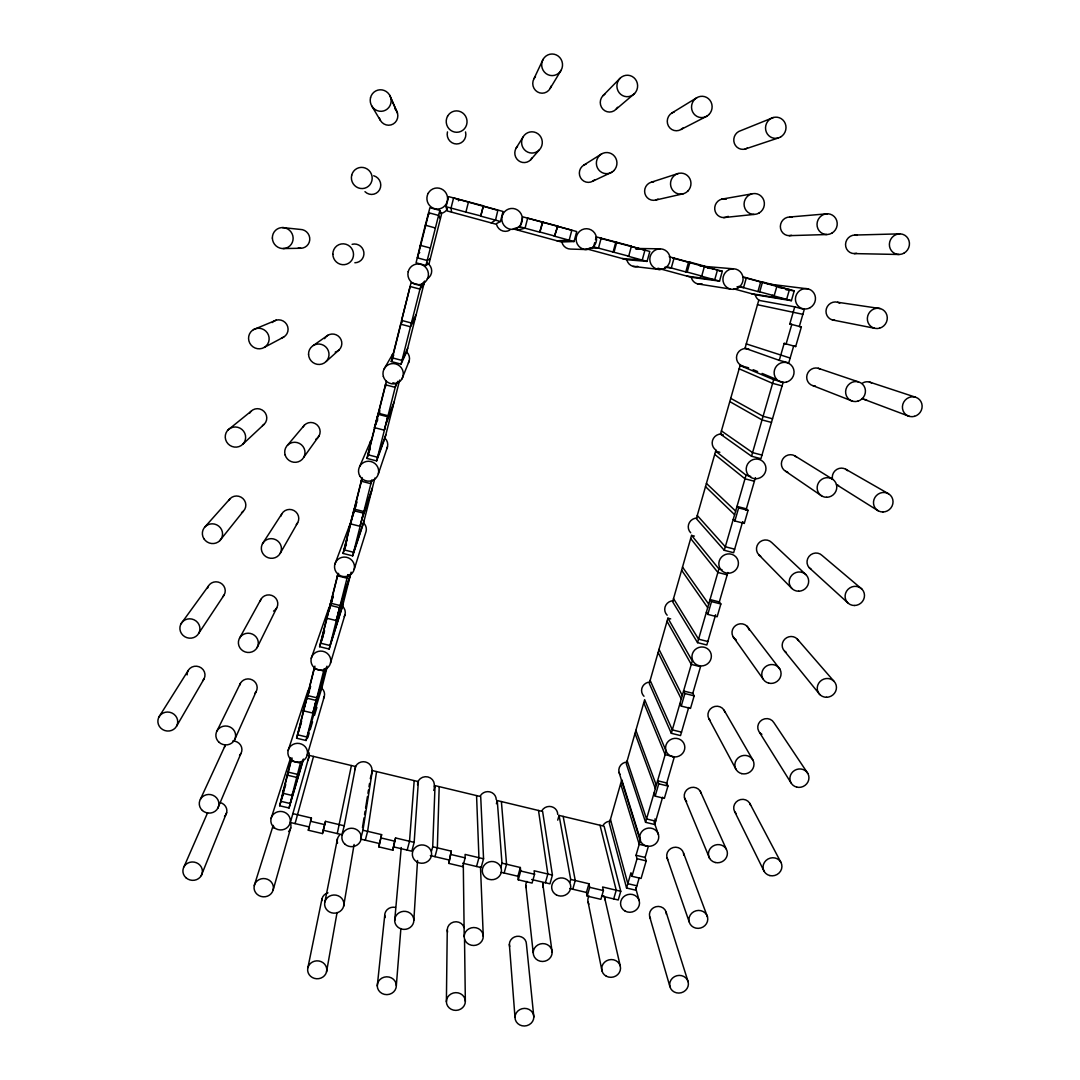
<?xml version="1.0" encoding="UTF-8"?>
<svg xmlns="http://www.w3.org/2000/svg" width="1080" height="1080" viewBox="0 0 1080 1080"><rect width="100%" height="100%" fill="white"/><g stroke="black" fill="none" stroke-linecap="round" stroke-linejoin="round"><path stroke-width="1.5" d="M483.557 858.789L465.102 854.415L465.156 857.858L462.753 866.7L448.821 863.406L451.238 851.135L432.716 846.747L435.038 785.633L480.708 796.595L483.557 858.789L481.14 867.577L462.713 863.217M448.821 863.406L451.238 851.135M446.391 1001.727L447.255 930.015M439.195 786.632L437.346 847.854L434.983 856.67M413.856 920.187A9.585 9.032 -2.7 0 0 399.357 912.614A9.585 9.032 -2.7 0 0 399.587 928.274A9.585 9.032 -2.7 0 0 413.856 920.187L417.542 860.517M458.447 200.812L458.514 199.746M372.384 770.58L362.934 830.223L381.605 834.638L378.837 846.882L392.877 850.203L393.228 846.801L411.804 851.189L414.167 842.36L418.365 781.623L372.384 770.58L370.305 778.586M414.194 780.624L409.523 841.253L407.174 850.095M396.333 985.527A9.531 8.91 -2.4 0 0 381.901 978.102A9.531 8.91 -2.4 0 0 382.158 993.533A9.531 8.91 -2.4 0 0 396.333 985.527L400.882 928.557M394.686 920.552L401.261 847.543M392.877 850.203L395.564 837.959L414.167 842.36M377.271 985.932L384.723 915.476M378.837 846.882L381.605 834.638M376.569 771.579L367.605 831.33L365.296 840.2M362.462 827.645L364.027 817.83M364.554 814.563L365.067 811.296M365.594 808.029L367.43 796.581M367.956 793.301L368.469 790.034M368.995 786.766L369.522 783.5M343.629 906.269A9.639 9.086 1.1 0 0 331.574 895.347A9.639 9.086 1.1 0 0 327.591 910.629A9.639 9.086 1.1 0 0 343.629 906.269L354.105 844.466M326.525 971.946A9.585 8.964 0.9 0 0 314.51 961.2A9.585 8.964 0.9 0 0 310.595 976.279A9.585 8.964 0.9 0 0 326.525 971.946L337.068 912.533M344.237 825.795L355.604 766.543L309.312 755.42L290.372 822.488L309.163 826.929L308.327 830.237L322.475 833.571L325.512 821.354L344.237 825.795L341.942 834.678L323.231 830.25L322.475 833.571M351.405 765.531L337.271 833.571M324.891 901.908L337.446 838.836M307.894 967.68L321.988 898.722M282.582 793.192L290.912 760.833L300.375 763.101L292.072 795.447L282.582 793.192L283.568 790.074L279.625 805.761L289.049 807.989L303.264 759.983M313.673 710.424L312.849 713.097L303.291 710.775L307.328 695.493L316.845 697.815M326.565 618.179L330.534 603.167L340.132 605.556L336.204 620.568L326.565 618.179L327.308 616.019M350.271 523.813L354.186 509.085L363.852 511.542L359.991 526.27L350.271 523.813L350.892 522.18M374.436 427.626L378.27 413.208L388.031 415.746L384.237 430.164L374.436 427.626L374.922 426.56M420.255 245.349L416.07 262.818L425.939 265.478L430.353 248.009L420.255 245.349L425.318 225.18L435.402 227.988L439.844 210.398L429.921 207.698L425.318 225.18M322.272 686.367L306.072 740.502L296.595 738.207L314.078 668.628L323.622 670.964M338.958 610.2L351.121 572.171L342.293 607.109L329.157 649.039L319.599 646.691L338.013 573.413M374.882 478.062L363.447 523.341L352.674 555.863L343.035 553.433L362.097 477.563M399.64 380.093L384.966 438.143L376.637 460.904L366.917 458.406L386.357 381.078M391.257 361.557L411.062 282.717L420.93 285.363L424.643 281.097L406.863 351.5L401.045 364.122L391.257 361.557L392.783 358.803M281.759 798.053L291.465 759.429M298.391 731.903L306.194 700.852M307.058 697.397L314.915 666.144M321.287 640.818L328.833 610.781M330.115 605.678L338.121 573.831L337.419 575.802L347.031 578.205L348.057 575.046M344.601 548.033L352.701 515.822M354.011 510.611L361.76 479.776L361.193 481.194L370.886 483.678L372.006 480.533M368.361 453.492L376.218 422.226M377.527 417.002L385.844 383.94L385.425 384.777L395.199 387.342L397.764 381.308M392.58 357.143L400.99 323.69M417.555 257.756L428.827 212.935M312.849 713.097L316.049 700.421L306.477 698.085M289.049 807.989L293.004 792.328L292.072 795.447M306.072 740.502L324.216 668.642M329.157 649.039L347.936 574.641M352.674 555.863L371.804 480.033M376.637 460.904L396.131 383.63L392.863 382.779M401.045 364.122L420.93 285.363M321.489 689.486L326.997 667.629M500.445 221.495L495.599 224.1L447.093 210.924L446.067 206.712L448.619 196.628L483.449 205.835L480.708 216.135L500.445 221.495L503.037 211.464L483.287 206.078L480.708 216.135M308.084 760.253L309.312 755.42M292.626 813.564L311.432 818.019L310.608 821.286L324.769 824.634M295.07 823.595L313.524 756.432M308.327 830.237L311.432 818.019M446.067 206.712L465.885 212.099L468.531 201.757M323.231 830.25L325.512 821.354M354.78 769.757L355.604 766.543M362.934 830.223L360.626 839.092L379.269 843.493M557.132 226.206L576.72 231.552L574.061 241.529L561.33 241.974L513.176 228.879L520.128 226.854L522.747 216.837L557.739 226.085L554.486 236.196L557.739 226.085M520.128 226.854L539.784 232.2L542.403 222.197M539.784 232.2L542.93 222.048M393.62 845.33L395.564 837.959M417.528 784.823L418.365 781.623M433.755 790.412L435.038 785.633M431.527 851.162L432.716 846.747M594.743 242.568L593.595 246.834L628.708 256.176L631.422 246.173L596.268 236.871L595.499 239.72M613.089 252.14L615.776 242.19M614.034 252.18L616.734 242.177M476.537 866.484L478.94 857.696L476.564 795.596M496.395 803.75L497.259 800.577L542.619 811.472L552.42 875.097L549.963 883.832L531.657 879.512M586.264 248.751L626.589 259.713L647.082 261.401L649.809 251.478L630.369 246.173L631.422 246.173M500.756 867.537L501.971 863.15L497.259 800.577M504.144 873.005L506.561 864.243L501.39 801.562M552.42 875.097L534.101 870.764L534.546 874.274L532.089 883.076L518.265 879.809L517.914 876.258L520.344 867.51L501.971 863.15M666.468 266.666L685.8 271.931L688.54 262.035L689.945 262.13L704.511 266.112L701.73 276.048L700.272 275.859L719.537 281.097L722.304 271.242L703.026 265.99L704.511 266.112M518.265 879.809L520.708 871.007L520.344 867.51M685.8 271.931L687.177 272.079L689.945 262.13M557.726 820.152L559.062 815.413L604.112 826.24L620.757 891.284L618.246 899.978L601.601 896.049M545.387 882.752L547.844 874.017L538.501 810.486M273.173 889.893A9.707 9.139 4.8 0 0 260.955 878.904A9.707 9.139 4.8 0 0 257.067 894.267A9.707 9.139 4.8 0 0 273.173 889.893L290.736 827.82M569.862 882.333L570.686 879.43L559.062 815.413M572.778 889.232L575.249 880.511L563.166 816.399M620.757 891.284L602.586 886.99L603.41 890.582L600.899 899.33L587.183 896.09L586.44 892.458L588.924 883.751L570.686 879.43M738.747 286.335L757.93 291.546L760.739 281.718L762.548 281.934L777.006 285.876L774.171 295.745L772.281 295.461L791.397 300.659L794.232 290.844L776.696 286.065M587.183 896.09L589.68 887.328L588.924 883.751M757.93 291.546L759.726 291.816L762.548 281.934M670.694 618.894L667.913 618.192L649.269 683.465L671.328 733.307L680.522 735.575L688.702 707.441M694.373 536.099L691.578 535.383L672.624 601.736L697.559 642.654L706.833 644.99L715.608 614.763M719.847 452.277L715.635 451.17L696.357 518.657L724.288 550.314L733.63 552.717L742.567 521.91M740.097 365.539L773.672 379.674L783.149 382.212L760.928 458.703L751.518 456.233L720.495 434.16L740.097 365.539L748.589 367.808M779.261 360.356L745.038 348.233L758.727 300.348L794.745 306.841L804.276 309.434L799.322 326.511L801.36 326.984L795.677 346.545L784.175 343.386L779.261 360.356L788.751 362.907L793.678 345.951L795.677 346.545M613.71 898.911L616.221 890.217L600.021 825.255M639.158 878.04L635.634 890.163L626.562 888.017L630.976 872.762L631.962 876.285L641.088 878.459L646.191 860.882L645.138 857.452L648.311 846.49L639.212 844.317L620.622 783.742M631.962 876.285L637.052 858.695L636.039 855.279L640.481 839.916L621.756 779.774L609.323 823.284L626.562 888.017M645.57 822.312L666.144 751.235L644.652 699.651L626.306 763.857L645.57 822.312L654.696 824.513L662.62 797.202M671.328 733.307L692.28 660.92L667.913 618.192M697.559 642.654L718.902 568.917L691.578 535.383M724.288 550.314L746.037 475.187L715.635 451.17M751.518 456.233L773.672 379.674M801.36 326.984L789.804 323.933L794.745 306.841M655.168 796.136L658.746 783.797L657.599 780.773L666.752 783L667.953 786.038L664.362 798.363L655.168 796.136L654.048 793.03M681.237 706.104L684.882 693.536L683.573 690.998L692.807 693.293L694.157 695.844L690.512 708.399L681.237 706.104L679.955 703.485M707.805 614.399L711.504 601.601L710.033 599.549L719.334 601.925L720.86 603.976L717.147 616.761L707.805 614.399L706.361 612.279M734.859 520.965L738.639 507.924L736.992 506.399L746.375 508.842L748.062 510.368L744.282 523.395L734.859 520.965L733.239 519.372M666.401 784.229L674.339 756.891L665.159 754.65L643.761 702.716M692.847 693.144L700.529 666.711L691.281 664.389L667.022 621.324M718.916 603.356L727.893 572.481M745.942 510.3L755.433 477.644M307.26 755.042A9.828 9.396 6.8 0 0 294.921 743.688A9.828 9.396 6.8 0 0 290.925 759.483A9.828 9.396 6.8 0 0 307.26 755.042L324.338 696.371M303.359 759.051L290.169 803.52L280.746 801.279L285.728 784.593M330.521 663.039A9.922 9.585 9.1 0 0 318.114 651.429A9.922 9.585 9.1 0 0 314.037 667.521A9.922 9.585 9.1 0 0 330.521 663.039L345.033 614.561M307.76 737.788L309.204 732.996M310.163 729.797L312.566 721.791M314.483 715.392L316.885 707.4M315.697 702.378L326.309 667.737M314.82 705.861L326.943 666.198M465.885 212.099L480.857 215.946M254.286 885.505L273.2 825.377M279.625 805.761L283.635 792.99M343.089 603.936L330.048 645.516L320.49 643.167L324.473 631.436M354.226 569.282A10.017 9.774 13.2 0 0 341.739 557.415A10.017 9.774 13.2 0 0 337.581 573.818A10.017 9.774 13.2 0 0 354.226 569.282L366.093 531.387A8.843 8.654 15.5 0 0 363.65 523.031M291.209 760.847L292.113 758.025M338.067 613.75L350.312 575.356M336.204 620.568L336.893 618.394M300.186 725.571L301.658 721.035M296.595 738.207L300.793 724.477M271.094 818.451L290.682 757.62M303.291 710.775L304.169 708.115M306.18 700.07L310.635 686.502M305.316 703.553L309.461 690.917M364.271 520.115L353.579 552.271L343.94 549.842L346.154 543.807M288.144 750.452L307.449 692.253A8.694 8.37 7.9 0 1 309.596 688.473M378.378 473.729L387.49 446.796M319.599 646.691L323.257 635.877M361.746 519.899L371.601 491.063M322.542 636.201L324.513 630.41M359.991 526.27L360.545 524.637M362.651 516.281L372.425 487.823M328.469 611.361L332.343 600.237M329.171 610.308L330.115 607.595M311.256 658.314L328.023 610.335A8.762 8.518 10.6 0 1 330.21 606.488M331.358 601.128L333.018 596.376M329.36 607.824L333.207 596.795M337.568 576.423L338.621 573.467M343.035 553.433L346.41 544.212M345.816 543.605L347.288 539.595M385.803 434.876L377.555 457.245L367.835 454.748L370.211 449.091M334.8 564.408L348.948 527.04M352.08 517.442L355.01 509.76M352.985 513.837L355.982 505.994M355.361 506.399L357.062 501.971M384.237 430.164L384.656 429.084M385.884 424.251L393.269 405.311M386.802 420.579L394.092 402.017M402.03 378.783L409.266 360.774M201.272 875.61L226.651 812.687M366.917 458.406L368.793 453.911M217.755 808.312L240.881 753.584M359.762 466.29L371.088 440.208A8.924 8.802 26.4 0 0 370.238 442.341M184.019 866.727L207.603 812.768M234.482 740.07L256.109 691.673M375.921 423.806L377.73 419.769M376.137 421.726L377.73 418.19M377.055 418.041L379.836 411.952M378.675 412.857L379.836 410.319M200.407 799.268L225.261 745.335A8.87 8.451 10.5 0 0 224.438 747.401M407.7 348.165L401.99 360.41L392.189 357.831L393.768 355.023M533.993 78.678L543.078 59.373A10.8 10.422 87.9 0 1 561.128 59.427A10.8 10.422 87.9 0 1 552.096 75.614A10.8 10.422 87.9 0 1 543.078 59.373M217.026 730.863L240.408 683.303M257.135 647.582A10.004 9.626 14.8 0 0 248.049 633.204A10.004 9.626 14.8 0 0 239.868 647.77A10.004 9.626 14.8 0 0 257.135 647.582L276.723 607.905M385.128 387.207L386.195 385.061M239.558 638.145L260.915 599.346M415.3 318.087L410.481 326.768L400.653 324.162L402.327 321.759M280.233 553.325A10.098 9.801 20.3 0 0 271.107 538.65A10.098 9.801 20.3 0 0 262.805 553.473A10.098 9.801 20.3 0 0 280.233 553.325L297.689 522.693M416.138 314.739L411.426 323.015L401.598 320.409L410.117 286.497L419.971 289.13L423.792 284.472M176.58 726.178A9.963 9.477 14.8 0 0 167.414 712.03A9.963 9.477 14.8 0 0 159.381 726.395A9.963 9.477 14.8 0 0 176.58 726.178L203.972 679.01M384.237 368.699L392.742 354.024A9.018 8.924 48.8 0 0 391.878 356.198M550.179 88.398L561.114 70.254M516.024 148.284L522.976 137.106A10.638 10.354 87.2 0 1 540.905 137.119A10.638 10.354 87.2 0 1 531.968 153.063A10.638 10.354 87.2 0 1 522.976 137.093M158.989 716.904L188.15 670.586M262.521 543.659L281.772 513.945M198.774 633.258A10.071 9.653 18.6 0 0 189.554 618.813A10.071 9.653 18.6 0 0 181.413 633.447A10.071 9.653 18.6 0 0 198.774 633.258L224.195 594.891M303.777 457.259L319.005 436.01M181.049 623.768L208.265 586.278M219.847 540.621L243.378 511.178M287.483 445.257L304.385 425.183M530.658 159.8L539.271 149.972M205.052 526.77L230.107 498.663M603.018 95.634L620.001 78.354M242.879 444.15A10.287 10.004 33 0 0 237.762 427.302A10.287 10.004 33 0 0 225.666 439.722A10.287 10.004 33 0 0 242.879 444.15L264.29 424.157M326.187 361.449L339.282 349.731M616.073 109.256L634.527 93.582A10.746 10.354 -85.3 0 0 630.045 75.6A10.746 10.354 -85.3 0 0 617.234 88.709A10.746 10.354 -85.3 0 0 634.527 93.582M497.839 210.33L495.518 220.158L491.198 222.912M227.988 429.975L250.938 411.386M313.443 345.398L327.861 335.273M425.939 265.478L429.125 263.344L441.531 214.204L439.844 210.398M583.889 165.051L601.56 153.954M671.99 112.928L696.829 97.7M264.263 347.423A10.422 10.152 44.4 0 0 263.736 329.603A10.422 10.152 44.4 0 0 248.562 338.567A10.422 10.152 44.4 0 0 264.263 347.423L283.689 337.082M430.245 258.89L427.208 260.496L417.326 257.837M681.008 129.492L706.82 116.208M592.866 181.143L611.739 172.274M253.449 329.643L276.21 320.166M773.361 117.504L740.772 130.653A9.531 9.167 -74.7 0 0 734.4 143.465A9.531 9.167 -74.7 0 0 747.387 148.082M745.16 149.026L778.167 138.011M651.389 182.183L678.24 173.475M517.563 230.067L525.042 228.191L527.661 218.174L571.82 230.216L569.174 240.192L556.956 240.786M655.844 200.016L683.249 193.779M418.919 252.774L419.756 252.612M721.643 199.166L751.815 193.887M723.654 217.593L754.002 214.421M430.353 248.009L435.402 227.988M789.683 217.013L827.428 213.773M789.21 235.656L826.808 234.536M854.888 235.049L899.802 233.861M283.028 248.562L300.713 248.265M660.096 248.832L635.594 248.454A9.126 8.937 -74.2 0 1 637.902 248.765M635.634 248.751L638.429 248.792M589.262 248.009L598.469 248.171L601.142 238.208L600.25 238.248L644.949 250.155L642.236 260.078L622.256 258.538M854.28 253.597L899.033 254.489M586.292 249.548L570.605 249.075A9.167 8.991 -84.1 0 1 561.924 242.312M628.708 256.176L627.669 256.109L647.082 261.401M700.056 266.031L733.212 268.799M707.441 268.151L710.357 268.407M715.891 269.784L717.485 269.933L714.717 279.788L687.069 276.156M718.956 270.918L722.304 271.242M664.713 267.3L671.301 267.975L674.042 258.079L672.705 258.012L714.299 269.339M282.461 227.57L300.226 229.419A9.491 9.248 57.2 0 1 309.731 240.071A9.491 9.248 57.2 0 1 298.296 247.954M633.096 266.382L659.84 269.541M767.408 283.892L808.326 288.927M778.748 287.483L781.717 287.861M787.428 289.278L789.453 289.548L786.618 299.349L751.424 293.652M786.038 289.764L794.232 290.844M719.537 281.097L691.375 277.317L657.936 268.232M737.087 286.7L743.553 287.631L746.348 277.79L744.579 277.601L785.835 288.846M837.581 302.252L880.24 308.57M697.464 283.851L730.202 289.022M791.397 300.659L755.703 294.813L733.752 288.846M757.472 304.722L802.859 314.321M832.397 319.937L874.395 328.212M789.804 323.933L791.788 324.392L786.118 343.966L784.175 343.386M430.353 855.576L448.848 859.937M501.08 872.289L517.914 876.258M569.74 888.516L586.44 892.458M636.889 885.816L627.818 883.67L610.443 819.342M381.173 837.986L395.226 841.307M451.211 854.564L465.156 857.858M520.708 871.007L534.546 874.274M589.68 887.328L603.41 890.582M288.077 772.106L297.54 774.36M636.039 855.279L645.138 857.452M287.118 775.116L296.635 777.384M637.052 858.695L646.191 860.882M297.473 734.751L306.95 737.046M658.746 783.797L667.953 786.038M681.52 732.146L672.327 729.891L650.147 680.373M329.805 605.245L339.457 607.649M684.882 693.536L694.157 695.844M707.846 641.507L698.571 639.171L673.515 598.604M353.579 510.638L363.312 513.108M711.504 601.601L720.86 603.976M727.204 574.844L717.876 572.454L690.674 538.556M734.657 549.167L725.315 546.764L697.262 515.457M718.902 568.917L722.007 569.714M377.811 414.207L387.626 416.745M738.639 507.924L748.062 510.368M761.981 455.085L752.571 452.615L721.427 430.907M746.037 475.187L750.735 476.415M754.38 481.248L744.984 478.791L714.717 454.41M720.495 434.16L723.303 434.902M772.524 418.784L763.074 416.273L730.728 398.331M771.471 422.415L762.021 419.918L729.797 401.598M782.082 385.87L772.605 383.346L739.166 368.82M790.155 358.061L746.28 343.899M745.038 348.233L749.291 349.38M669.195 256.757L688.54 262.035M743.135 276.925L760.739 281.718M496.26 209.898L453.587 197.978L451.035 208.049L451.507 212.126M540.284 232.119L555.08 236.142M687.177 272.079L701.73 276.048M759.726 291.816L774.171 295.745M554.486 236.196L574.061 241.529M869.467 382.037L915.206 397.103M818.208 368.267L858.425 381.861M864.27 399.425L909.347 416.381M813.091 385.722L852.647 401.22M753.098 369.684L757.607 371.561M762.115 373.437L775.629 379.08M845.748 469.26L888.462 493.722M794.88 455.855L832.14 478.926M878.067 510.732L836.447 484.61A9.005 8.654 -45.2 0 0 838.539 485.474M785.619 471.272L821.799 496.004M861.88 589.073L822.137 555.498A8.896 8.546 -38.2 0 0 808.974 556.47A8.896 8.546 -38.2 0 0 811.175 569.241M809.393 567.878L847.719 602.775M806.018 574.722L771.633 542.444A8.91 8.6 -37.2 0 0 758.417 543.429A8.91 8.6 -37.2 0 0 760.698 556.254M706.428 483.421L735.642 511.096M742.608 521.788L744.282 523.395M705.51 486.635L734.602 514.674M758.916 554.89L791.87 588.479M797.162 638.914L833.855 681.156M429.597 213.881L428.652 212.733L438.575 215.419L440.397 218.687M784.553 651.119L819.855 694.615M747.023 626.225L779.909 669.155M733.077 636.714L762.952 678.807M682.519 567.095L708.71 604.165M681.615 570.254L707.684 607.676M807.813 773.428L773.928 722.682A8.708 8.303 -26.7 0 0 762.224 719.779A8.708 8.303 -26.7 0 0 758.795 731.268L791.033 782.905M371.709 105.921L380.389 120.407M724.154 710.316L752.814 759.902M708.993 718.942L736.034 769.419M749.777 803.345L780.786 862.137M659.003 649.377L682.263 695.52M658.125 652.482L681.264 698.976M734.764 811.823L764.195 871.479M700.326 791.303L726.219 849.002M390.757 97.794L397.467 113.13M389.678 95.189L396.495 110.794M684.49 797.837L709.601 858.384M683.546 853.133L707.495 916.907A9.491 8.91 -17.8 0 1 695.736 928.098A9.491 8.91 -17.8 0 1 691.78 913.18A9.491 8.91 -17.8 0 1 707.495 916.907M635.877 730.323L656.303 785.214M635.013 733.388L655.331 788.603M654.912 818.951L655.668 821.151L646.542 818.951L627.17 760.806M666.981 857.655L689.188 921.902M654.075 821.961L658.463 834.664A9.585 9.099 -16.8 0 1 646.623 846.045A9.585 9.099 -16.8 0 1 642.533 830.831A9.585 9.099 -16.8 0 1 658.463 834.664M666.158 912.249L688.122 981.761A9.423 8.789 -15.9 0 1 676.458 992.817A9.423 8.789 -15.9 0 1 672.503 978.115A9.423 8.789 -15.9 0 1 688.122 981.761M619.07 772.416L639.954 839.714M649.688 916.731L669.938 986.715M635.62 887.936L639.225 900.761M604.625 897.71L620.244 965.966M588.114 902.218L601.992 970.934M552.163 952.358A9.491 8.924 -9.8 0 0 537.948 944.892A9.491 8.924 -9.8 0 0 537.935 960.363A9.491 8.924 -9.8 0 0 552.163 952.358L542.687 883.076A8.6 8.141 -9.7 0 1 542.687 887.288M525.812 885.492L533.21 952.736M533.831 1016.996A9.437 8.802 -8.8 0 0 519.696 1009.665A9.437 8.802 -8.8 0 0 519.71 1024.92A9.437 8.802 -8.8 0 0 533.831 1016.996L526.433 944.123A8.546 8.033 -8.6 0 0 516.767 936.333A8.546 8.033 -8.6 0 0 509.666 946.539M509.369 944.46L514.998 1017.401M480.479 866.795L483.273 936.333A9.545 8.978 -6.4 0 1 469.031 944.379A9.545 8.978 -6.4 0 1 468.923 928.814A9.545 8.978 -6.4 0 1 483.273 936.333M463.307 865.445L464.211 936.698M464.535 939.681L465.345 1001.322A9.477 8.856 -5.7 0 1 451.197 1009.287A9.477 8.856 -5.7 0 1 451.062 993.938A9.477 8.856 -5.7 0 1 465.345 1001.322M447.39 208.872A9.275 9.072 74.8 0 1 439.56 213.489M427.073 262.98A9.153 9.018 67.9 0 1 427.275 278.816M617.558 107.271A9.612 9.288 -86.2 0 1 602.924 109.215A9.612 9.288 -86.2 0 1 604.962 94.108M249.534 413.276A9.248 9.005 34.9 0 1 263.898 411.305A9.248 9.005 34.9 0 1 262.44 425.615M302.981 427.059A9.18 8.991 32.1 0 1 317.291 425.088A9.18 8.991 32.1 0 1 315.752 439.344M406.823 352.107A9.018 8.924 48.8 0 1 408.402 362.934M324.567 338.661A9.288 9.126 46.7 0 1 339.809 337.595A9.288 9.126 46.7 0 1 335.219 352.12M352.094 244.323A9.423 9.234 60.5 0 1 363.839 252.14A9.423 9.234 60.5 0 1 354.848 262.764M280.922 516.092A9.086 8.856 22.1 0 1 294.043 510.584A9.086 8.856 22.1 0 1 296.298 524.543M465.521 131.936A9.599 9.329 78.7 0 1 456.597 143.978A9.599 9.329 78.7 0 1 447.471 131.895M509.827 230.121A9.207 9.045 84.7 0 1 496.557 224.532M532.143 157.829A9.531 9.288 86.4 0 1 518.454 160.609A9.531 9.288 86.4 0 1 517.509 146.3M394.983 108.797A9.666 9.369 72.4 0 1 393.269 123.957A9.666 9.369 72.4 0 1 379.418 118.071M551.124 86.076A9.666 9.342 87.3 0 1 537.422 91.894A9.666 9.342 87.3 0 1 535.477 76.68M594.743 179.672A9.288 9.045 -85.6 0 1 580.527 177.728A9.288 9.045 -85.6 0 1 586.076 164.119M667.157 615.208A8.654 8.397 -27.1 0 1 673.434 600.71M644.004 696.276A8.572 8.262 -21.1 0 1 650.201 682.02M686.651 801.509A8.64 8.222 -20.3 0 1 688.635 788.467A8.64 8.222 -20.3 0 1 701.15 793.287M480.344 795.812A8.518 8.141 -6.9 0 1 496.247 799.632M786.321 652.455A8.789 8.424 -31.9 0 1 784.877 639.063A8.789 8.424 -31.9 0 1 798.498 640.67M541.931 810.608A8.478 8.087 -11 0 1 557.726 814.401M588.951 904.149A8.559 8.087 -13 0 1 588.992 896.049M603.788 895.765A8.559 8.087 -13 0 1 604.908 899.802M650.511 918.662A8.532 8.033 -15.9 0 1 655.817 906.741A8.532 8.033 -15.9 0 1 666.414 914.328M348.692 529.294A8.843 8.654 15.5 0 1 349.785 524.948M526.109 887.598A8.6 8.141 -9.7 0 1 526.959 881.388M710.343 720.671A8.721 8.357 -24.5 0 1 712.382 707.4A8.721 8.357 -24.5 0 1 724.977 712.341M667.805 859.613A8.586 8.127 -17.9 0 1 673.164 847.53A8.586 8.127 -17.9 0 1 683.802 855.239M761.873 734.292A8.708 8.303 -26.7 0 1 760.117 732.983M603.113 825.309A8.451 8.033 -14.7 0 1 610.443 821.151M619.893 774.374A8.505 8.141 -16.9 0 1 627.345 762.008M690.687 532.778A8.748 8.518 -35.6 0 1 697.046 518.049M272.133 322.569A9.356 9.139 46.2 0 1 286.726 324.432A9.356 9.139 46.2 0 1 281.488 338.013M373.694 175.757A9.545 9.302 67.6 0 1 379.607 189.702A9.545 9.302 67.6 0 1 364.973 191.673M220.064 802.548A8.816 8.343 9.1 0 1 224.505 816.466M187.11 674.906A8.978 8.586 15.7 0 1 199.179 666.792A8.978 8.586 15.7 0 1 202.608 680.805M232.781 740.988A8.87 8.451 10.5 0 1 239.531 755.352M342.59 606.352A8.762 8.518 10.6 0 1 344.21 616.626M207.428 588.411A9.059 8.735 19.9 0 1 220.469 582.944A9.059 8.735 19.9 0 1 222.818 596.714M417.501 782.905A8.559 8.181 -2.5 0 1 427.91 776.939A8.559 8.181 -2.5 0 1 434.079 786.875M239.585 685.382A8.924 8.559 12.4 0 1 252.477 679.995A8.924 8.559 12.4 0 1 254.759 693.468M260.078 601.452A9.005 8.708 16.1 0 1 274.077 596.633A9.005 8.708 16.1 0 1 273.537 611.132M321.894 688.311A8.694 8.37 7.9 0 1 323.514 698.409M321.746 900.841A8.667 8.168 1.4 0 1 327.983 892.823M337.541 843.129A8.721 8.276 1.6 0 1 339.62 835.097M736.196 639.806A8.802 8.478 -30.1 0 1 735.548 625.604A8.802 8.478 -30.1 0 1 749.196 630.032M736.088 813.51A8.627 8.168 -22.5 0 1 738.139 800.51A8.627 8.168 -22.5 0 1 750.587 805.316M308.921 752.571A8.64 8.262 6.6 0 1 309.272 754.704M355.901 765.909A8.6 8.222 2.1 0 1 371.763 771.917M290.615 823.514A8.762 8.316 5.5 0 1 288.576 831.573M273.821 828.09A8.762 8.316 5.5 0 1 273.456 825.943M228.717 500.526A9.153 8.87 26 0 1 242.96 498.555A9.153 8.87 26 0 1 241.542 512.609M682.938 127.98A9.572 9.234 -80.1 0 1 668.426 125.969A9.572 9.234 -80.1 0 1 674.231 111.969M385.047 438.291A8.924 8.802 26.4 0 1 386.64 448.929M834.705 320.234A9.248 8.896 -58.7 0 1 826.376 308.745A9.248 8.896 -58.7 0 1 839.727 303.156M815.387 386.019A9.139 8.816 -53.5 0 1 807.084 374.693A9.139 8.816 -53.5 0 1 820.341 369.158M832.505 479.291A9.005 8.654 -45.2 0 1 847.543 470.651M787.725 472.149A9.018 8.721 -45.4 0 1 782.69 459.175A9.018 8.721 -45.4 0 1 796.676 457.245M716.391 450.346A8.843 8.627 -46.1 0 1 721.062 434.012M658.017 199.098A9.248 8.991 -78 0 1 644.895 193.482A9.248 8.991 -78 0 1 653.724 181.859M791.573 235.346A9.383 9.032 -66.7 0 1 780.354 226.341A9.383 9.032 -66.7 0 1 792.032 217.323M742.838 366.039A8.978 8.721 -56.3 0 1 736.843 355.171A8.978 8.721 -56.3 0 1 747.765 348.84M637.726 266.369A9.126 8.937 -74.2 0 1 626.832 259.956M759.267 300.321A9.072 8.789 -62.3 0 1 755.271 294.867M856.629 253.274A9.356 8.964 -63.1 0 1 845.546 244.337A9.356 8.964 -63.1 0 1 857.21 235.359M702.067 283.851A9.099 8.87 -67.2 0 1 691.281 277.466M728.244 216.338A9.409 9.113 -71.5 0 1 714.758 209.439A9.409 9.113 -71.5 0 1 726.367 199.166M447.565 932.108A8.586 8.087 -5.4 0 1 453.533 922.077A8.586 8.087 -5.4 0 1 464.103 927.599M385.047 917.582A8.627 8.127 -2.1 0 1 395.442 907.416M866.552 399.721A9.126 8.762 -52.1 0 1 862.151 398.534M862.677 382.968A9.126 8.762 -52.1 0 1 871.574 382.928M428.233 193.253A10.557 10.328 74.8 0 0 437.373 209.075A10.557 10.328 74.8 0 0 446.148 193.253A10.557 10.328 74.8 0 0 428.233 193.253M408.2 271.688A10.409 10.247 66.8 0 0 420.957 284.378A10.409 10.247 66.8 0 0 425.331 266.99A10.409 10.247 66.8 0 0 408.2 271.688M285.12 454.95A10.206 9.976 29.7 0 0 302.211 459.351A10.206 9.976 29.7 0 0 297.23 442.584A10.206 9.976 29.7 0 0 285.12 454.95M593.528 246.497A10.422 10.22 -81.9 0 0 589.032 229.068A10.422 10.22 -81.9 0 0 576.45 241.826A10.422 10.22 -81.9 0 0 593.528 246.497M383.346 376.407A10.233 10.125 44.1 0 0 400.451 380.902A10.233 10.125 44.1 0 0 395.618 363.893A10.233 10.125 44.1 0 0 383.346 376.407M308.543 354.281A10.341 10.139 44.4 0 0 324.108 363.082A10.341 10.139 44.4 0 0 323.69 345.357A10.341 10.139 44.4 0 0 308.543 354.281M332.843 254.273A10.503 10.274 59.3 0 0 348.53 263.304A10.503 10.274 59.3 0 0 348.151 245.201A10.503 10.274 59.3 0 0 332.843 254.273M447.565 116.208A10.719 10.409 79 0 0 456.732 132.286A10.719 10.409 79 0 0 465.601 116.235A10.719 10.409 79 0 0 447.565 116.208M503.172 213.678A10.476 10.274 85.7 0 0 512.136 229.392A10.476 10.274 85.7 0 0 520.979 213.665A10.476 10.274 85.7 0 0 503.172 213.678M370.521 97.727A10.814 10.449 72.3 0 0 383.576 110.957A10.814 10.449 72.3 0 0 387.963 92.948A10.814 10.449 72.3 0 0 370.521 97.727M613.872 170.6A10.571 10.287 -84.1 0 0 609.39 152.901A10.571 10.287 -84.1 0 0 596.7 165.834A10.571 10.287 -84.1 0 0 613.872 170.6M698.976 665.658A9.788 9.423 -26.3 0 0 711.086 653.9A9.788 9.423 -26.3 0 0 694.913 649.823A9.788 9.423 -26.3 0 0 698.976 665.658M672.557 756.689A9.68 9.261 -20.7 0 0 684.531 745.119A9.68 9.261 -20.7 0 0 668.48 741.163A9.68 9.261 -20.7 0 0 672.557 756.689M715.271 862.502A9.558 9.032 -20.1 0 0 727.124 851.175A9.558 9.032 -20.1 0 0 711.315 847.368A9.558 9.032 -20.1 0 0 715.271 862.502M487.094 878.58A9.599 9.113 -7.2 0 0 501.458 870.44A9.599 9.113 -7.2 0 0 487.026 862.799A9.599 9.113 -7.2 0 0 487.094 878.58M826.551 697.275A9.734 9.275 -31.2 0 0 835.326 683.087A9.734 9.275 -31.2 0 0 818.68 683.276A9.734 9.275 -31.2 0 0 826.551 697.275M556.416 894.928A9.558 9.045 -11.2 0 0 570.753 886.828A9.558 9.045 -11.2 0 0 556.457 879.228A9.558 9.045 -11.2 0 0 556.416 894.928M606.326 976.226A9.463 8.856 -13 0 0 620.541 968.261A9.463 8.856 -13 0 0 606.461 960.836A9.463 8.856 -13 0 0 606.326 976.226M741.731 773.631A9.653 9.18 -24.1 0 0 753.718 762.129A9.653 9.18 -24.1 0 0 737.802 758.201A9.653 9.18 -24.1 0 0 741.731 773.631M796.689 787.104A9.626 9.126 -26.2 0 0 808.691 775.643A9.626 9.126 -26.2 0 0 792.868 771.741A9.626 9.126 -26.2 0 0 796.689 787.104M625.199 911.142A9.518 8.978 -14.7 0 0 639.522 903.083A9.518 8.978 -14.7 0 0 625.374 895.536A9.518 8.978 -14.7 0 0 625.199 911.142M728.42 573.237A9.896 9.585 -34.2 0 0 737.208 558.644A9.896 9.585 -34.2 0 0 720.239 558.792A9.896 9.585 -34.2 0 0 728.42 573.237M272.363 238.073A10.598 10.301 56 0 0 288.185 247.158A10.598 10.301 56 0 0 287.699 228.974A10.598 10.301 56 0 0 272.363 238.073M351.689 175.216A10.652 10.368 67.1 0 0 364.675 188.217A10.652 10.368 67.1 0 0 369.009 170.478A10.652 10.368 67.1 0 0 351.689 175.216M185.99 877.77A9.774 9.18 8.4 0 0 202.163 873.383A9.774 9.18 8.4 0 0 189.783 862.326A9.774 9.18 8.4 0 0 185.99 877.77M202.379 810.486A9.841 9.315 9.7 0 0 218.66 806.058A9.841 9.315 9.7 0 0 206.226 794.812A9.841 9.315 9.7 0 0 202.379 810.486M417.258 862.11A9.653 9.167 -3 0 0 431.622 853.929A9.653 9.167 -3 0 0 417.056 846.234A9.653 9.167 -3 0 0 417.258 862.11M218.997 742.243A9.909 9.437 11.5 0 0 235.386 737.775A9.909 9.437 11.5 0 0 222.885 726.354A9.909 9.437 11.5 0 0 218.997 742.243M768.69 683.127A9.761 9.342 -29.4 0 0 780.813 671.423A9.761 9.342 -29.4 0 0 764.762 667.373A9.761 9.342 -29.4 0 0 768.69 683.127M769.811 875.57A9.531 8.964 -22.3 0 0 781.677 864.297A9.531 8.964 -22.3 0 0 765.976 860.504A9.531 8.964 -22.3 0 0 769.811 875.57M273.875 827.348A9.774 9.261 5.7 0 0 290.088 822.933A9.774 9.261 5.7 0 0 277.817 811.769A9.774 9.261 5.7 0 0 273.875 827.348M344.831 844.074A9.707 9.221 1.4 0 0 360.99 839.687A9.707 9.221 1.4 0 0 348.867 828.59A9.707 9.221 1.4 0 0 344.831 844.074M203.877 538.704A10.166 9.828 24.4 0 0 221.373 538.569A10.166 9.828 24.4 0 0 212.112 523.813A10.166 9.828 24.4 0 0 203.877 538.704M708.98 114.507A10.679 10.287 -79 0 0 704.66 96.647A10.679 10.287 -79 0 0 691.835 109.674A10.679 10.287 -79 0 0 708.98 114.507M359.951 476.253A10.112 9.95 22.3 0 0 377.42 476.145A10.112 9.95 22.3 0 0 368.415 461.241A10.112 9.95 22.3 0 0 359.951 476.253M879.538 328.199A10.287 9.855 -57.4 0 0 884.628 311.189A10.287 9.855 -57.4 0 0 867.78 315.779A10.287 9.855 -57.4 0 0 879.538 328.199M857.763 401.207A10.166 9.761 -52.1 0 0 862.772 384.426A10.166 9.761 -52.1 0 0 846.045 388.989A10.166 9.761 -52.1 0 0 857.763 401.207M882.9 511.988A9.99 9.558 -44.1 0 0 891.904 497.273A9.99 9.558 -44.1 0 0 874.976 497.394A9.99 9.558 -44.1 0 0 882.9 511.988M826.659 497.286A10.004 9.639 -44.1 0 0 835.623 482.504A10.004 9.639 -44.1 0 0 818.613 482.612A10.004 9.639 -44.1 0 0 826.659 497.286M755.851 478.764A10.03 9.734 -44.1 0 0 764.762 463.887A10.03 9.734 -44.1 0 0 747.657 463.995A10.03 9.734 -44.1 0 0 755.851 478.764M687.865 191.066A10.53 10.206 -76.3 0 0 683.532 173.475A10.53 10.206 -76.3 0 0 670.829 186.341A10.53 10.206 -76.3 0 0 687.865 191.066M831.897 233.145A10.449 10.03 -65.3 0 0 832.437 215.163A10.449 10.03 -65.3 0 0 817.02 224.154A10.449 10.03 -65.3 0 0 831.897 233.145M786.416 382.118A10.179 9.855 -54.2 0 0 791.33 365.256A10.179 9.855 -54.2 0 0 774.536 369.832A10.179 9.855 -54.2 0 0 786.416 382.118M664.929 268.151A10.368 10.139 -71.8 0 0 665.159 250.222A10.368 10.139 -71.8 0 0 649.809 259.2A10.368 10.139 -71.8 0 0 664.929 268.151M810.216 307.651A10.314 9.95 -60.4 0 0 810.716 289.953A10.314 9.95 -60.4 0 0 795.42 298.836A10.314 9.95 -60.4 0 0 810.216 307.651M904.095 253.098A10.422 9.936 -61.9 0 0 904.77 235.238A10.422 9.936 -61.9 0 0 889.38 244.175A10.422 9.936 -61.9 0 0 904.095 253.098M737.87 287.982A10.341 10.044 -64.9 0 0 738.234 270.162A10.341 10.044 -64.9 0 0 722.912 279.099A10.341 10.044 -64.9 0 0 737.87 287.982M759.105 213.017A10.489 10.125 -70 0 0 759.51 194.927A10.489 10.125 -70 0 0 744.066 203.972A10.489 10.125 -70 0 0 759.105 213.017M798.66 591.219A9.869 9.491 -36.2 0 0 807.503 576.693A9.869 9.491 -36.2 0 0 790.641 576.855A9.869 9.491 -36.2 0 0 798.66 591.219M854.456 605.502A9.855 9.423 -37.3 0 0 863.352 591.043A9.855 9.423 -37.3 0 0 846.558 591.206A9.855 9.423 -37.3 0 0 854.456 605.502M780.651 136.958A10.638 10.206 -73.5 0 0 781.11 118.584A10.638 10.206 -73.5 0 0 765.531 127.724A10.638 10.206 -73.5 0 0 780.651 136.958M914.436 416.354A10.139 9.693 -50.9 0 0 919.526 399.668A10.139 9.693 -50.9 0 0 902.853 404.204A10.139 9.693 -50.9 0 0 914.436 416.354"/></g></svg>
